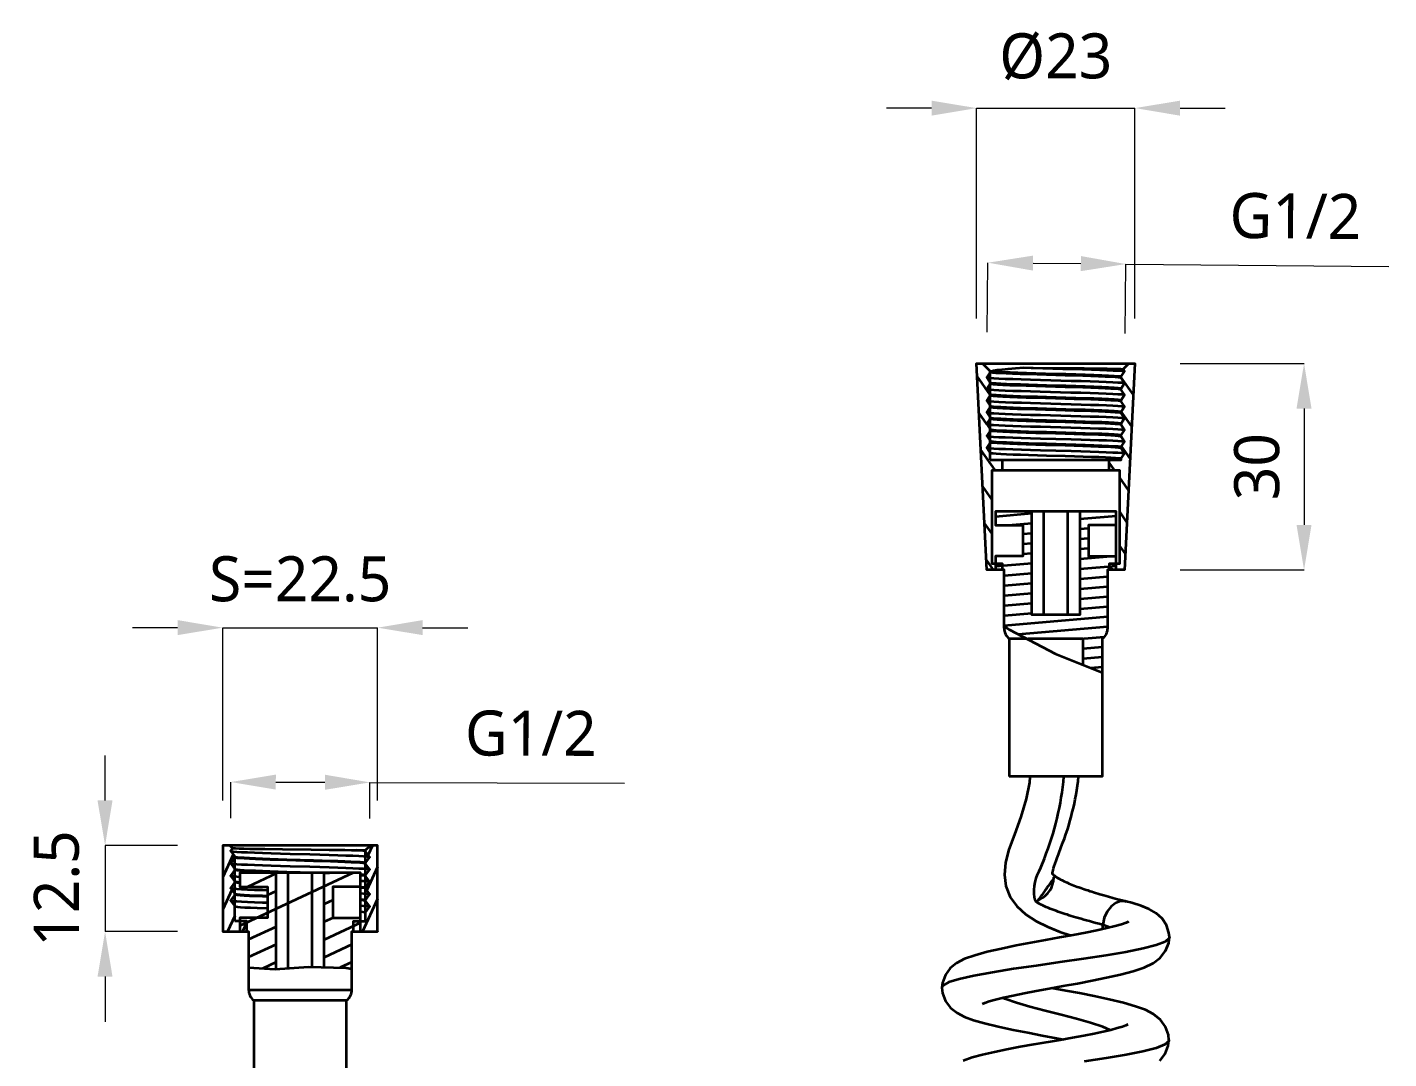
# Model space of a CAD drawing. Extents: x 0 to 651, y -1108 to -631.
# Drawn here: x 164.1 to 285, y -932.7 to -841.2 of the extents above; entities that cross this region are included whole.
import ezdxf

# ---------------------------------------------------------------- set-up
doc = ezdxf.new("R2010")
doc.units = 0
doc.header["$LTSCALE"] = 10
doc.header["$MEASUREMENT"] = 0
doc.header["$PDMODE"] = 3
doc.header["$PDSIZE"] = -10
doc.layers.get('0').update_dxf_attribs({"linetype": 'CONTINUOUS'})
doc.layers.get('DEFPOINTS').update_dxf_attribs({"linetype": 'CONTINUOUS'})
doc.styles.add('Daelim Dimension', font='NanumGothic.ttf')
doc.dimstyles.new('DEFAULT', dxfattribs={"dimscale": 2, "dimtxt": 2, "dimasz": 2, "dimexe": 0, "dimexo": 2, "dimgap": 1, "dimtad": 1, "dimdec": 0, "dimzin": 9, "dimdsep": 46, "dimtxsty": 'Daelim Dimension', "dimcen": 0.5, "dimclrd": 5, "dimclre": 5, "dimclrt": 256, "dimadec": 1, "dimazin": 0, "dimtfac": 1, "dimtdec": 0, "dimtix": 1, "dimtmove": 0, "dimatfit": 3, "dimfxl": 0, "dimtolj": 1, "dimtzin": 1, "dimlwd": 9, "dimlwe": 9, "dimarcsym": 0})

# ---------------------------------------------------------------- blocks, each defined once
blk = doc.blocks.new('*D19')
at = {"color": 5, "linetype": 'ByBlock', "lineweight": 9, "ltscale": 0.5}
for p, q in [((171.01, -909.77), (171.01, -905.77)), ((177.45, -913.77), (171.01, -913.77)), ((171.01, -913.77), (171.01, -921.41)), ((177.45, -921.41), (171.01, -921.41)), ((171.01, -925.41), (171.01, -929.41))]:
    blk.add_line(p, q, dxfattribs=at)
at = {"color": 5, "ltscale": 0.5}
for points in [[(170.34, -909.77), (171.67, -909.77), (171.01, -913.77)], [(170.34, -925.41), (171.67, -925.41), (171.01, -921.41)]]:
    blk.add_solid(points, dxfattribs=at)
at = {"layer": 'DEFPOINTS', "color": 0, "ltscale": 0.5}
for p in [(181.45, -913.77), (171.01, -921.41), (181.45, -921.41)]:
    blk.add_point(p, dxfattribs=at)
at = {"ltscale": 0.5, "insert": (166.72, -917.59), "char_height": 4, "attachment_point": 5, "rotation": 90, "style": 'Daelim Dimension'}
blk.add_mtext('\\A1;12.5', dxfattribs=at)
blk = doc.blocks.new('*D20')
at = {"color": 5, "linetype": 'ByBlock', "lineweight": 9, "ltscale": 0.5}
for p, q in [((177.45, -894.44), (173.45, -894.44)), ((181.45, -909.77), (181.45, -894.44)), ((181.45, -894.44), (195.2, -894.44)), ((195.2, -909.77), (195.2, -894.44)), ((199.2, -894.44), (203.2, -894.44))]:
    blk.add_line(p, q, dxfattribs=at)
at = {"color": 5, "ltscale": 0.5}
for points in [[(177.45, -893.77), (177.45, -895.1), (181.45, -894.44)], [(199.2, -893.77), (199.2, -895.1), (195.2, -894.44)]]:
    blk.add_solid(points, dxfattribs=at)
at = {"layer": 'DEFPOINTS', "color": 0, "ltscale": 0.5}
for p in [(195.2, -894.44), (181.45, -913.77), (195.2, -913.77)]:
    blk.add_point(p, dxfattribs=at)
at = {"ltscale": 0.5, "insert": (188.33, -890.14), "char_height": 4, "attachment_point": 5, "style": 'Daelim Dimension'}
blk.add_mtext('\\A1;S=22.5', dxfattribs=at)
blk = doc.blocks.new('*D21')
at = {"color": 5, "linetype": 'ByBlock', "lineweight": 9, "ltscale": 0.5}
for p, q in [((182.16, -911.35), (182.17, -908.14)), ((186.17, -908.15), (190.52, -908.16)), ((194.51, -911.39), (194.52, -908.17)), ((194.52, -908.17), (217.12, -908.24))]:
    blk.add_line(p, q, dxfattribs=at)
at = {"color": 5, "ltscale": 0.5}
for points in [[(186.17, -907.48), (186.16, -908.81), (182.17, -908.14)], [(190.52, -907.49), (190.52, -908.83), (194.52, -908.17)]]:
    blk.add_solid(points, dxfattribs=at)
at = {"layer": 'DEFPOINTS', "color": 0, "ltscale": 0.5}
for p in [(194.52, -908.17), (182.14, -915.35), (194.5, -915.39)]:
    blk.add_point(p, dxfattribs=at)
at = {"ltscale": 0.5, "insert": (208.8, -903.83), "char_height": 4, "attachment_point": 5, "rotation": 359.8208, "style": 'Daelim Dimension'}
blk.add_mtext('\\A1;G1/2', dxfattribs=at)
blk = doc.blocks.new('*D0')
at = {"color": 5, "linetype": 'ByBlock', "lineweight": 9, "ltscale": 0.5}
for p, q in [((266.43, -870.99), (277.44, -870.99)), ((277.44, -874.99), (277.44, -885.32)), ((266.43, -889.32), (277.44, -889.32))]:
    blk.add_line(p, q, dxfattribs=at)
at = {"color": 5, "ltscale": 0.5}
for points in [[(276.77, -874.99), (278.1, -874.99), (277.44, -870.99)], [(276.77, -885.32), (278.1, -885.32), (277.44, -889.32)]]:
    blk.add_solid(points, dxfattribs=at)
at = {"layer": 'DEFPOINTS', "color": 0, "ltscale": 0.5}
for p in [(262.43, -870.99), (262.43, -889.32), (277.44, -889.32)]:
    blk.add_point(p, dxfattribs=at)
at = {"ltscale": 0.5, "insert": (273.26, -880.15), "char_height": 4, "attachment_point": 5, "rotation": 90, "style": 'Daelim Dimension'}
blk.add_mtext('\\A1;30', dxfattribs=at)
blk = doc.blocks.new('*D1')
at = {"color": 5, "linetype": 'ByBlock', "lineweight": 9, "ltscale": 0.5}
for p, q in [((244.37, -848.33), (240.37, -848.33)), ((248.37, -866.99), (248.37, -848.33)), ((248.37, -848.33), (262.43, -848.33)), ((262.43, -866.99), (262.43, -848.33)), ((266.43, -848.33), (270.43, -848.33))]:
    blk.add_line(p, q, dxfattribs=at)
at = {"color": 5, "ltscale": 0.5}
for points in [[(244.37, -847.67), (244.37, -849), (248.37, -848.33)], [(266.43, -847.67), (266.43, -849), (262.43, -848.33)]]:
    blk.add_solid(points, dxfattribs=at)
at = {"layer": 'DEFPOINTS', "color": 0, "ltscale": 0.5}
for p in [(262.43, -848.33), (248.37, -870.99), (262.43, -870.99)]:
    blk.add_point(p, dxfattribs=at)
at = {"ltscale": 0.5, "insert": (255.4, -843.78), "char_height": 4, "attachment_point": 5, "style": 'Daelim Dimension'}
blk.add_mtext('\\A1;%%C23', dxfattribs=at)
blk = doc.blocks.new('*D2')
at = {"color": 5, "linetype": 'ByBlock', "lineweight": 9, "ltscale": 0.5}
for p, q in [((249.32, -868.22), (249.38, -862.05)), ((253.38, -862.09), (257.63, -862.13)), ((261.56, -868.34), (261.62, -862.17)), ((261.62, -862.17), (284.96, -862.4))]:
    blk.add_line(p, q, dxfattribs=at)
at = {"color": 5, "ltscale": 0.5}
for points in [[(253.39, -861.42), (253.38, -862.75), (249.38, -862.05)], [(257.63, -861.46), (257.62, -862.8), (261.62, -862.17)]]:
    blk.add_solid(points, dxfattribs=at)
at = {"layer": 'DEFPOINTS', "color": 0, "ltscale": 0.5}
for p in [(261.62, -862.17), (249.28, -872.22), (261.52, -872.34)]:
    blk.add_point(p, dxfattribs=at)
at = {"ltscale": 0.5, "insert": (276.67, -857.93), "char_height": 4, "attachment_point": 5, "rotation": 359.4348, "style": 'Daelim Dimension'}
blk.add_mtext('\\A1;G1/2', dxfattribs=at)

msp = doc.modelspace()

# ---------------------------------------------------------------- linework, layer by layer
at = {"color": 0, "linetype": 'Continuous', "lineweight": 35}
for points in [[(251.08, -894.48), (250.81, -894.48), (250.81, -889.32), (249.29, -889.32), (248.37, -870.99), (262.43, -870.99), (261.51, -889.32), (259.98, -889.32), (259.98, -894.48, -0.227733), (259.52, -895.43), (259.52, -907.66), (251.27, -907.66)], [(255.11, -916.3), (255.18, -916.36), (255.28, -916.44), (255.41, -916.54), (255.55, -916.63), (255.68, -916.71), (255.82, -916.78), (255.96, -916.86), (256.11, -916.93), (256.26, -917), (256.41, -917.07), (256.56, -917.13), (256.71, -917.19), (256.86, -917.25), (257.01, -917.31), (257.16, -917.37), (257.31, -917.43), (257.46, -917.48), (257.62, -917.54), (257.77, -917.59), (257.93, -917.65), (258.09, -917.7), (258.25, -917.75), (258.42, -917.81), (258.59, -917.86), (258.76, -917.92), (258.94, -917.97), (259.12, -918.02), (259.3, -918.08), (259.68, -918.19), (260.07, -918.3), (260.47, -918.41), (260.88, -918.52), (261.29, -918.63), (261.64, -918.73), (261.56, -918.71), (261.14, -918.72), (260.71, -918.88), (260.31, -919.19), (259.97, -919.63), (259.71, -920.19), (259.57, -920.8), (259.56, -920.81), (259.25, -920.73), (258.95, -920.65), (258.67, -920.58), (258.39, -920.5), (258.13, -920.43), (257.88, -920.36), (257.64, -920.29), (257.41, -920.22), (257.19, -920.16), (256.98, -920.09), (256.78, -920.03), (256.59, -919.97), (256.4, -919.91), (256.23, -919.86), (256.15, -919.83, -0.01807), (254.71, -919.31), (254.63, -919.28), (254.56, -919.24), (254.49, -919.22), (254.43, -919.19), (254.37, -919.16), (254.32, -919.14), (254.27, -919.11), (254.22, -919.09), (254.18, -919.07), (254.14, -919.05), (254.11, -919.04), (254.07, -919.02), (254.05, -919.01), (254.02, -918.99), (254, -918.98), (253.98, -918.97), (253.96, -918.96), (253.89, -918.92), (253.84, -918.89), (253.8, -918.87), (253.77, -918.85), (253.74, -918.83), (253.72, -918.81), (253.71, -918.8), (253.7, -918.79), (253.69, -918.79), (253.69, -918.78), (253.68, -918.78), (253.68, -918.78), (253.66, -918.77), (253.65, -918.76), (253.64, -918.75), (253.63, -918.73), (253.62, -918.72), (253.61, -918.69), (253.61, -918.68), (253.6, -918.67), (253.6, -918.66), (253.59, -918.64), (253.58, -918.63), (253.58, -918.61), (253.57, -918.59), (253.56, -918.57), (253.55, -918.54), (253.54, -918.52), (253.54, -918.49), (253.53, -918.46), (253.52, -918.43), (253.51, -918.39, -0.158339), (254.08, -915.73), (254.39, -914.92, 0.073585), (256.12, -907.66)], [(255.11, -916.32), (255.11, -916.33), (255.11, -916.33), (255.11, -916.31), (255.11, -916.26), (255.12, -916.19), (255.14, -916.08), (255.17, -915.95), (255.21, -915.79), (255.27, -915.6), (255.34, -915.38), (255.43, -915.13), (255.52, -914.86), (255.64, -914.56), (255.89, -913.89, 0.066525), (257.43, -907.66)]]:
    msp.add_lwpolyline(points, format="xyb", dxfattribs=at)
for points in [[(248.91, -870.99), (249.59, -871.67), (249.7, -871.67), (249.88, -871.62), (250.19, -871.57), (250.63, -871.52), (251.17, -871.46), (251.82, -871.41), (252.56, -871.36), (253.23, -871.37), (256.26, -871.4), (257.91, -871.42), (258.66, -871.43), (259.34, -871.44), (259.95, -871.45), (260.45, -871.46), (260.86, -871.47), (261.15, -871.48), (261.32, -871.49), (261.38, -871.5)], [(249.59, -879.54), (261.2, -879.54), (261.2, -879.43), (261.51, -878.98), (261.2, -878.52), (261.2, -878.39), (261.51, -877.94), (261.2, -877.48), (261.2, -877.35), (261.51, -876.9), (261.2, -876.44), (261.2, -876.32), (261.51, -875.86), (261.2, -875.4), (261.2, -875.28), (261.51, -874.82), (261.2, -874.36), (261.2, -874.24), (261.51, -873.78), (261.2, -873.32), (261.2, -873.2), (261.51, -872.74), (261.2, -872.28), (261.2, -872.16), (261.51, -871.7), (261.38, -871.5), (261.89, -870.99)], [(252.56, -871.36), (253.39, -871.39), (254.26, -871.41), (256.04, -871.46), (256.92, -871.48), (257.77, -871.51), (258.57, -871.53), (259.3, -871.56), (259.94, -871.58), (260.49, -871.61), (260.93, -871.63), (261.25, -871.65), (261.45, -871.68), (261.51, -871.7)], [(249.59, -873.79), (248.43, -872.13)], [(261.2, -872.28), (261.14, -872.26), (260.97, -872.24), (260.68, -872.21), (260.27, -872.19), (259.77, -872.17), (259.18, -872.14), (258.52, -872.12), (257.8, -872.1), (257.03, -872.07), (256.22, -872.05), (254.57, -872), (253.75, -871.98), (252.96, -871.95), (252.23, -871.93), (251.57, -871.91), (250.99, -871.88), (250.5, -871.86), (250.11, -871.84), (249.82, -871.81), (249.65, -871.79), (249.59, -871.77), (249.28, -872.22), (249.59, -872.68)], [(249.29, -872.23), (249.35, -872.25), (249.55, -872.27), (249.89, -872.3), (250.35, -872.32), (250.92, -872.35), (251.59, -872.37), (252.34, -872.4), (253.17, -872.42), (254.04, -872.45), (256.76, -872.52), (257.64, -872.54), (258.46, -872.57), (259.21, -872.59), (259.88, -872.62), (260.45, -872.64), (260.91, -872.67), (261.24, -872.69), (261.44, -872.72), (261.51, -872.74)], [(249.7, -871.67), (249.93, -871.7), (250.29, -871.72), (250.77, -871.75), (251.36, -871.77), (252.04, -871.8), (252.8, -871.82), (253.63, -871.85), (254.5, -871.87), (256.3, -871.92), (257.18, -871.95), (258.02, -871.98), (258.79, -872), (259.48, -872.03), (260.09, -872.05), (260.57, -872.08), (260.92, -872.11), (261.13, -872.13), (261.2, -872.16)], [(262.29, -873.78), (261.2, -872.23)], [(261.2, -873.32), (261.14, -873.3), (260.97, -873.28), (260.68, -873.25), (260.28, -873.23), (259.77, -873.21), (259.18, -873.18), (258.52, -873.16), (257.8, -873.14), (257.03, -873.11), (256.22, -873.09), (254.5, -873.04), (253.62, -873.01), (252.78, -872.99), (252.01, -872.96), (251.31, -872.94), (250.71, -872.91), (250.23, -872.88), (249.88, -872.86), (249.66, -872.83), (249.59, -872.8), (249.28, -873.26), (249.59, -873.72)], [(249.29, -873.26), (249.35, -873.29), (249.56, -873.31), (249.89, -873.33), (250.34, -873.36), (250.91, -873.39), (251.58, -873.41), (252.33, -873.43), (253.15, -873.46), (254.02, -873.48), (256.74, -873.56), (257.62, -873.58), (258.45, -873.61), (259.2, -873.63), (259.87, -873.66), (260.45, -873.68), (260.91, -873.71), (261.24, -873.73), (261.44, -873.76), (261.51, -873.78)], [(249.59, -872.68), (249.65, -872.7), (249.83, -872.73), (250.12, -872.75), (250.52, -872.77), (251.03, -872.8), (251.62, -872.82), (252.27, -872.84), (252.99, -872.87), (253.77, -872.89), (254.58, -872.92), (256.3, -872.96), (257.18, -872.99), (258.02, -873.02), (258.79, -873.04), (259.48, -873.07), (260.09, -873.09), (260.57, -873.12), (260.92, -873.15), (261.13, -873.17), (261.2, -873.2)], [(249.59, -873.72), (249.65, -873.74), (249.83, -873.77), (250.12, -873.79), (250.52, -873.81), (251.02, -873.84), (251.62, -873.86), (252.27, -873.88), (252.99, -873.91), (253.77, -873.93), (254.58, -873.95), (256.3, -874), (257.18, -874.03), (258.02, -874.06), (258.79, -874.08), (259.48, -874.11), (260.09, -874.13), (260.57, -874.16), (260.92, -874.19), (261.13, -874.21), (261.2, -874.24)], [(261.2, -874.36), (261.14, -874.34), (260.97, -874.32), (260.68, -874.29), (260.28, -874.27), (259.77, -874.24), (259.18, -874.22), (258.52, -874.2), (257.8, -874.17), (257.03, -874.15), (256.22, -874.13), (254.5, -874.08), (253.62, -874.05), (252.78, -874.03), (252.01, -874), (251.31, -873.97), (250.71, -873.95), (250.23, -873.92), (249.88, -873.9), (249.66, -873.87), (249.59, -873.84), (249.28, -874.3), (249.59, -874.76)], [(261.2, -875.4), (261.14, -875.38), (260.97, -875.35), (260.68, -875.33), (260.27, -875.31), (259.77, -875.28), (259.18, -875.26), (258.52, -875.24), (257.8, -875.21), (257.03, -875.19), (256.22, -875.17), (255.4, -875.14), (254.5, -875.12), (253.61, -875.09), (252.77, -875.06), (252.01, -875.04), (251.31, -875.01), (250.71, -874.99), (250.23, -874.96), (249.88, -874.93), (249.66, -874.91), (249.59, -874.88), (249.28, -875.34), (249.59, -875.8)], [(249.29, -874.3), (249.35, -874.33), (249.56, -874.35), (249.89, -874.37), (250.35, -874.4), (250.93, -874.42), (251.6, -874.45), (252.35, -874.47), (253.17, -874.5), (254.05, -874.52), (256.77, -874.6), (257.65, -874.62), (258.47, -874.65), (259.22, -874.67), (259.89, -874.7), (260.46, -874.72), (260.91, -874.75), (261.24, -874.77), (261.44, -874.79), (261.51, -874.82)], [(249.59, -874.76), (249.65, -874.78), (249.83, -874.8), (250.12, -874.83), (250.52, -874.85), (251.03, -874.88), (251.62, -874.9), (252.27, -874.92), (252.99, -874.95), (253.77, -874.97), (254.58, -874.99), (256.3, -875.04), (257.18, -875.07), (258.02, -875.09), (258.79, -875.12), (259.48, -875.15), (260.09, -875.17), (260.57, -875.2), (260.92, -875.22), (261.13, -875.25), (261.2, -875.28)], [(249.29, -876.39), (248.59, -875.39)], [(261.2, -876.44), (261.14, -876.42), (260.97, -876.39), (260.68, -876.37), (260.27, -876.35), (259.77, -876.32), (259.18, -876.3), (258.52, -876.28), (257.8, -876.25), (257.03, -876.23), (256.22, -876.2), (254.5, -876.16), (253.62, -876.13), (252.78, -876.1), (252.01, -876.08), (251.31, -876.05), (250.71, -876.03), (250.23, -876), (249.88, -875.97), (249.66, -875.95), (249.59, -875.92), (249.28, -876.38), (249.59, -876.83)], [(249.29, -875.34), (249.35, -875.36), (249.55, -875.39), (249.89, -875.41), (250.34, -875.44), (250.91, -875.46), (251.57, -875.49), (252.32, -875.51), (253.15, -875.54), (254.04, -875.56), (256.75, -875.64), (257.63, -875.66), (258.46, -875.69), (259.21, -875.71), (259.88, -875.73), (260.45, -875.76), (260.91, -875.78), (261.24, -875.81), (261.44, -875.83), (261.51, -875.86)], [(249.59, -875.8), (249.65, -875.82), (249.83, -875.84), (250.12, -875.87), (250.52, -875.89), (251.03, -875.91), (251.62, -875.94), (252.27, -875.96), (252.99, -875.98), (253.77, -876.01), (254.58, -876.03), (256.3, -876.08), (257.18, -876.11), (258.02, -876.13), (258.79, -876.16), (259.48, -876.18), (260.08, -876.21), (260.57, -876.24), (260.92, -876.26), (261.13, -876.29), (261.2, -876.32)], [(262.15, -876.6), (261.21, -875.26)], [(261.2, -877.48), (261.14, -877.46), (260.97, -877.43), (260.68, -877.41), (260.28, -877.39), (259.77, -877.36), (259.18, -877.34), (258.52, -877.31), (257.8, -877.29), (257.03, -877.27), (256.22, -877.24), (254.5, -877.19), (253.62, -877.17), (252.78, -877.14), (252.01, -877.12), (251.31, -877.09), (250.71, -877.06), (250.23, -877.04), (249.88, -877.01), (249.66, -876.99), (249.59, -876.96), (249.28, -877.42), (249.59, -877.87)], [(249.29, -876.38), (249.35, -876.4), (249.55, -876.43), (249.88, -876.45), (250.34, -876.48), (250.92, -876.5), (251.58, -876.53), (252.33, -876.55), (253.15, -876.58), (254.03, -876.6), (256.74, -876.67), (257.62, -876.7), (258.44, -876.72), (259.2, -876.75), (259.87, -876.77), (260.45, -876.8), (260.91, -876.82), (261.24, -876.85), (261.44, -876.87), (261.51, -876.89)], [(249.29, -877.42), (249.35, -877.44), (249.55, -877.47), (249.88, -877.49), (250.34, -877.52), (250.92, -877.54), (251.59, -877.57), (252.33, -877.59), (253.16, -877.61), (254.04, -877.64), (256.76, -877.71), (257.64, -877.74), (258.46, -877.76), (259.22, -877.79), (259.89, -877.81), (260.45, -877.84), (260.91, -877.86), (261.24, -877.89), (261.44, -877.91), (261.51, -877.93)], [(249.59, -876.84), (249.65, -876.86), (249.83, -876.88), (250.12, -876.91), (250.52, -876.93), (251.02, -876.95), (251.62, -876.98), (252.27, -877), (252.99, -877.02), (253.77, -877.05), (254.58, -877.07), (256.3, -877.12), (257.18, -877.15), (258.02, -877.17), (258.79, -877.2), (259.48, -877.22), (260.09, -877.25), (260.57, -877.28), (260.92, -877.3), (261.13, -877.33), (261.2, -877.35)], [(261.2, -878.52), (261.14, -878.49), (260.97, -878.47), (260.68, -878.45), (260.28, -878.42), (259.77, -878.4), (259.18, -878.38), (258.52, -878.35), (257.8, -878.33), (257.03, -878.31), (256.22, -878.28), (254.5, -878.23), (253.62, -878.21), (252.78, -878.18), (252.01, -878.16), (251.31, -878.13), (250.71, -878.1), (250.23, -878.08), (249.88, -878.05), (249.66, -878.03), (249.59, -878), (249.28, -878.46), (249.59, -878.91)], [(249.29, -878.46), (249.35, -878.48), (249.56, -878.51), (249.89, -878.53), (250.35, -878.56), (250.93, -878.58), (251.6, -878.61), (252.35, -878.63), (253.17, -878.65), (254.04, -878.68), (256.76, -878.75), (257.63, -878.78), (258.45, -878.8), (259.21, -878.83), (259.88, -878.85), (260.45, -878.88), (260.91, -878.9), (261.24, -878.93), (261.44, -878.95), (261.51, -878.97)], [(249.59, -877.88), (249.65, -877.9), (249.83, -877.92), (250.12, -877.94), (250.52, -877.97), (251.02, -877.99), (251.61, -878.02), (252.27, -878.04), (252.99, -878.06), (253.77, -878.09), (254.58, -878.11), (256.3, -878.16), (257.18, -878.19), (258.02, -878.21), (258.79, -878.24), (259.48, -878.26), (260.09, -878.29), (260.57, -878.32), (260.92, -878.34), (261.13, -878.37), (261.2, -878.39)], [(262, -879.42), (261.24, -878.33)], [(250.02, -880.46), (248.75, -878.65)], [(249.59, -878.92), (249.65, -878.94), (249.83, -878.96), (250.12, -878.98), (250.52, -879.01), (251.03, -879.03), (251.62, -879.06), (252.27, -879.08), (252.99, -879.1), (253.77, -879.13), (254.58, -879.15), (256.22, -879.2), (257.05, -879.22), (257.84, -879.24), (258.57, -879.27), (259.22, -879.29), (259.81, -879.31), (260.3, -879.34), (260.69, -879.36), (260.97, -879.39), (261.15, -879.41), (261.2, -879.43)], [(250.66, -880.46), (250.66, -879.54)], [(260.13, -880.46), (260.13, -879.54)], [(260.61, -880.46), (260.13, -879.78)], [(250.66, -889.32), (250.66, -888.77), (249.74, -888.77), (249.74, -880.46), (261.05, -880.46), (261.05, -888.77), (260.13, -888.77), (260.13, -889.32)], [(249.74, -883.09), (248.92, -881.9)], [(261.86, -882.25), (261.05, -881.09)], [(260.75, -889.32), (260.75, -884.13), (250.05, -884.13), (250.05, -885.35), (252.49, -885.35), (252.49, -888.1), (250.05, -888.1), (250.05, -889.32)], [(250.05, -884.56), (253.26, -884.28)], [(257.54, -884.13), (257.54, -893.29), (253.26, -893.29), (253.26, -884.13)], [(254.33, -893.29), (254.33, -884.13)], [(256.47, -893.29), (256.47, -884.13)], [(257.54, -884.79), (260.75, -884.51)], [(261.72, -885.07), (261.05, -884.11)], [(249.74, -886.11), (249.08, -885.16)], [(251.16, -885.35), (253.26, -885.17)], [(257.54, -885.68), (258.3, -885.61)], [(260.75, -885.35), (258.3, -885.35), (258.3, -888.1), (260.75, -888.1)], [(252.49, -886.12), (253.26, -886.05)], [(252.49, -887.01), (253.26, -886.94)], [(257.54, -886.57), (258.3, -886.5)], [(250.05, -888.11), (250.14, -888.1)], [(252.49, -887.89), (253.26, -887.83)], [(257.54, -887.45), (258.3, -887.39)], [(257.54, -888.34), (260.28, -888.1)], [(261.58, -887.89), (261.05, -887.14)], [(249.87, -889.32), (249.24, -888.42)], [(250.05, -888.99), (253.26, -888.71)], [(257.54, -889.23), (260.75, -888.95)], [(260.46, -889.32), (260.13, -888.85)], [(250.81, -889.81), (253.26, -889.6)], [(250.81, -890.7), (253.26, -890.49)], [(257.54, -890.11), (259.98, -889.9)], [(250.81, -891.59), (253.26, -891.37)], [(257.54, -891), (259.98, -890.79)], [(257.54, -891.89), (259.98, -891.67)], [(250.81, -892.48), (253.26, -892.26)], [(257.54, -892.77), (259.98, -892.56)], [(250.81, -893.36), (253.26, -893.15)], [(250.81, -894.25), (259.98, -893.45)], [(250.81, -894.28), (251.25, -894.6), (255.39, -896.77), (259.52, -898.42)], [(252.07, -895.03), (259.98, -894.33)], [(252.85, -895.43), (251.27, -895.43), (251.27, -907.66)], [(257.84, -897.75), (257.84, -895.43), (252.95, -895.43), (252.95, -895.49)], [(257.57, -895.43), (259.71, -895.25)], [(257.84, -896.3), (259.52, -896.15)], [(257.84, -897.18), (259.52, -897.04)], [(258.5, -898.01), (259.52, -897.92)], [(253.11, -907.67), (253.06, -908.17), (252.77, -909.63), (252.3, -911.23), (251.73, -912.8), (251.24, -914.14), (250.94, -915.29), (250.84, -916.37), (250.97, -917.39), (251.35, -918.35), (251.95, -919.17), (252.74, -919.89), (253.66, -920.48), (254.68, -920.98), (255.77, -921.42), (256.76, -921.76)], [(182.39, -914.58), (181.45, -916.59)], [(182.09, -913.77), (182.33, -914), (182.14, -914.25), (182.52, -914.76)], [(194.13, -915.38), (194.08, -915.36), (193.92, -915.34), (193.66, -915.32), (193.3, -915.29), (192.84, -915.27), (192.29, -915.24), (191.68, -915.22), (191.01, -915.2), (190.28, -915.17), (189.51, -915.15), (187.15, -915.08), (186.38, -915.05), (185.65, -915.03), (184.98, -915.01), (184.37, -914.98), (183.82, -914.96), (183.37, -914.93), (183, -914.91), (182.74, -914.89), (182.58, -914.86), (182.52, -914.84), (182.14, -915.35), (182.52, -915.86)], [(182.15, -914.25), (182.21, -914.27), (182.39, -914.3), (182.7, -914.32), (183.12, -914.35), (183.65, -914.37), (184.27, -914.4), (184.98, -914.42), (185.75, -914.45), (186.58, -914.47), (187.44, -914.5), (189.2, -914.55), (190.06, -914.57), (190.9, -914.6), (191.67, -914.62), (192.37, -914.65), (193, -914.67), (193.53, -914.7), (193.95, -914.72), (194.26, -914.75), (194.45, -914.77), (194.51, -914.79)], [(182.33, -914), (182.4, -914.01), (182.59, -914.02), (182.91, -914.03), (183.33, -914.04), (183.87, -914.06), (184.49, -914.07), (185.19, -914.08), (186.76, -914.1), (189.3, -914.13), (190.91, -914.15), (191.64, -914.16), (192.3, -914.17), (192.88, -914.19), (193.35, -914.2)], [(182.52, -914.76), (182.57, -914.78), (182.74, -914.8), (183, -914.83), (183.36, -914.85), (183.82, -914.88), (184.36, -914.9), (184.97, -914.92), (185.64, -914.95), (186.38, -914.97), (187.14, -915), (189.5, -915.07), (190.27, -915.09), (191, -915.12), (191.68, -915.14), (192.29, -915.16), (192.83, -915.19), (193.29, -915.21), (193.65, -915.23), (193.92, -915.26), (194.08, -915.28), (194.13, -915.31), (194.51, -914.8), (194.13, -914.29)], [(194.13, -914.28), (194.08, -914.26), (193.93, -914.24), (193.69, -914.22), (193.35, -914.2), (194.13, -914.2), (194.56, -913.77)], [(194.75, -913.77), (194.36, -914.6)], [(188.33, -916.21), (187.15, -916.18), (186.38, -916.15), (185.65, -916.13), (184.98, -916.11), (184.37, -916.08), (183.82, -916.06), (183.36, -916.03), (183, -916.01), (182.74, -915.99), (182.58, -915.96), (182.52, -915.94), (182.14, -916.45), (182.52, -916.96)], [(182.15, -915.35), (182.21, -915.37), (182.39, -915.4), (182.7, -915.42), (183.11, -915.45), (183.64, -915.47), (184.27, -915.5), (184.98, -915.52), (185.75, -915.55), (186.58, -915.57), (187.44, -915.6), (189.2, -915.65), (190.06, -915.67), (190.9, -915.7), (191.67, -915.72), (192.37, -915.75), (193, -915.77), (193.53, -915.8), (193.95, -915.82), (194.26, -915.85), (194.45, -915.87), (194.51, -915.89)], [(182.52, -915.86), (182.57, -915.88), (182.74, -915.9), (183, -915.93), (183.36, -915.95), (183.82, -915.98), (184.36, -916), (184.97, -916.02), (185.64, -916.05), (186.38, -916.07), (187.14, -916.1), (189.5, -916.17), (190.47, -916.2), (190.94, -916.21)], [(193.67, -916.34), (193.92, -916.36), (194.08, -916.38), (194.13, -916.41), (194.51, -915.9), (194.13, -915.39)], [(195.2, -915.66), (194.24, -917.73)], [(182.98, -917.11), (182.74, -917.09), (182.58, -917.06), (182.52, -917.04), (182.14, -917.55), (182.52, -918.06)], [(182.15, -916.45), (182.21, -916.47), (182.39, -916.5), (182.7, -916.52), (182.98, -916.54)], [(182.52, -916.96), (182.57, -916.98), (182.74, -917), (182.98, -917.03)], [(193.67, -921.41), (193.67, -916.21), (182.98, -916.21), (182.98, -917.44), (185.42, -917.44), (185.42, -920.19), (182.98, -920.19), (182.98, -921.41)], [(186.19, -916.26), (183.67, -917.44)], [(186.19, -924.76), (186.19, -916.21)], [(187.26, -924.67), (187.26, -916.21)], [(189.4, -924.54), (189.4, -916.21)], [(190.47, -924.57), (190.47, -916.21)], [(194.13, -916.48), (194.08, -916.46), (193.92, -916.44), (193.67, -916.42)], [(193.67, -917.44), (193.92, -917.46), (194.08, -917.48), (194.13, -917.51), (194.51, -917), (194.13, -916.49)], [(193.67, -916.91), (193.95, -916.92), (194.26, -916.95), (194.45, -916.97), (194.51, -916.99)], [(182.26, -917.71), (181.45, -919.44)], [(185.42, -918.32), (184.97, -918.31), (184.37, -918.28), (183.82, -918.26), (183.36, -918.23), (183, -918.21), (182.74, -918.19), (182.58, -918.16), (182.52, -918.14), (182.14, -918.65), (182.52, -919.16)], [(182.15, -917.55), (182.21, -917.57), (182.39, -917.6), (182.7, -917.62), (183.11, -917.65), (183.64, -917.67), (184.27, -917.7), (184.98, -917.72), (185.42, -917.74)], [(182.52, -918.06), (182.57, -918.08), (182.74, -918.1), (183, -918.13), (183.36, -918.15), (183.82, -918.18), (184.36, -918.2), (184.97, -918.22), (185.42, -918.24)], [(186.19, -917.83), (185.42, -918.19)], [(193.67, -917.44), (191.23, -917.44), (191.23, -920.19), (193.67, -920.19)], [(194.13, -917.58), (194.08, -917.56), (193.92, -917.54), (193.67, -917.52)], [(193.67, -918.54), (193.92, -918.56), (194.08, -918.58), (194.13, -918.61), (194.51, -918.1), (194.13, -917.59)], [(193.67, -918.01), (193.95, -918.02), (194.26, -918.05), (194.45, -918.07), (194.51, -918.09)], [(195.2, -918.51), (193.85, -921.41)], [(182.15, -918.65), (182.21, -918.67), (182.39, -918.7), (182.7, -918.72), (183.12, -918.75), (183.65, -918.77), (184.27, -918.8), (184.98, -918.82), (185.42, -918.84)], [(182.52, -919.16), (182.58, -919.18), (182.75, -919.21), (183.04, -919.23), (183.43, -919.26), (183.93, -919.28), (184.52, -919.31), (185.42, -919.34)], [(191.23, -918.63), (190.47, -918.98)], [(194.13, -918.68), (194.08, -918.66), (193.92, -918.64), (193.67, -918.62)], [(193.67, -919.64), (193.9, -919.66), (194.07, -919.68), (194.13, -919.71), (194.51, -919.2), (194.13, -918.69)], [(193.67, -919.11), (193.95, -919.12), (194.26, -919.15), (194.45, -919.17), (194.51, -919.19)], [(265.48, -921.91), (265.45, -921.51), (265.23, -920.84), (264.84, -920.26), (264.31, -919.79), (263.7, -919.43), (262.99, -919.14), (262.14, -918.86), (261.64, -918.73)], [(182.52, -920.01), (181.87, -921.41)], [(183.59, -921.41), (183.59, -920.49), (182.52, -920.49)], [(183.59, -920.57), (183.2, -921.41)], [(191.26, -920.19), (190.47, -920.56)], [(193.67, -920.63), (190.47, -922.13)], [(193.06, -921.41), (193.06, -920.49), (194.13, -920.49)], [(261.85, -920.53), (261.84, -920.54), (261.64, -920.63), (261.24, -920.77), (260.66, -920.93), (259.92, -921.12), (259.05, -921.31), (258.05, -921.52), (256.94, -921.73), (255.74, -921.95), (254.49, -922.18), (253.2, -922.41), (251.88, -922.66), (250.57, -922.93), (249.31, -923.21), (248.21, -923.52), (247.31, -923.84), (246.6, -924.21), (246.03, -924.67), (245.6, -925.25), (245.35, -925.96), (245.3, -926.4), (245.3, -926.4), (245.35, -926.88), (245.61, -927.58), (246.05, -928.17), (246.64, -928.63), (247.3, -928.97), (248.1, -929.27), (249.08, -929.55), (250.28, -929.84), (251.61, -930.12), (252.92, -930.38), (254.2, -930.62), (255.47, -930.86), (256.11, -930.98)], [(259.56, -920.82), (259.56, -921.2)], [(260.19, -921.05), (259.57, -920.8)], [(186.19, -920.98), (183.74, -922.12)], [(195.2, -921.37), (195.18, -921.41)], [(248.9, -927.82), (248.91, -927.81), (249.1, -927.73), (249.49, -927.6), (250.05, -927.44), (250.76, -927.26), (251.61, -927.08), (252.58, -926.88), (253.65, -926.68), (254.81, -926.46), (256.05, -926.24), (257.33, -926.01), (258.63, -925.76), (259.91, -925.5), (261.14, -925.23), (262.26, -924.93), (263.24, -924.6), (264.04, -924.21), (264.67, -923.74), (265.15, -923.13), (265.43, -922.41), (265.48, -921.91), (265.48, -921.91), (265.46, -922.01), (265.11, -922.31), (264.32, -922.62), (263.15, -922.92), (261.63, -923.23), (259.83, -923.53), (257.85, -923.84), (255.77, -924.14), (253.67, -924.44), (251.64, -924.73), (249.77, -925.03), (248.14, -925.33), (246.83, -925.62), (245.91, -925.91), (245.4, -926.2), (245.3, -926.4)], [(186.19, -922.55), (183.74, -923.69)], [(192.91, -922.56), (190.47, -923.7)], [(183.74, -924.59), (186.11, -924.76), (189.07, -924.53), (192.4, -924.63), (192.91, -924.72)], [(186.19, -924.13), (185, -924.68)], [(192.91, -924.14), (191.89, -924.61)], [(265.45, -931.04), (265.41, -930.57), (265.15, -929.85), (264.69, -929.23), (264.08, -928.75), (263.36, -928.37), (262.48, -928.05), (261.4, -927.73), (260.15, -927.43), (258.82, -927.15), (257.52, -926.89), (256.28, -926.66), (255.03, -926.43)], [(192.45, -939.74), (192.45, -927.52), (184.2, -927.52), (184.2, -939.74)], [(260.23, -930.16), (259.57, -929.87), (258.49, -929.51), (257.24, -929.16), (255.88, -928.8), (254.46, -928.44), (253.11, -928.09), (251.9, -927.74), (250.89, -927.39), (250.67, -927.29)], [(261.81, -929.66), (261.8, -929.66), (261.63, -929.74), (261.31, -929.86), (260.85, -929.99), (260.28, -930.15), (259.6, -930.31), (258.8, -930.48), (257.88, -930.66), (256.87, -930.84), (255.78, -931.04), (253.44, -931.44), (252.25, -931.65), (251.07, -931.87), (249.95, -932.1), (248.91, -932.34), (247.97, -932.6), (247.19, -932.89)], [(264.63, -932.87), (265.11, -932.26), (265.39, -931.54), (265.45, -931.03), (265.45, -931.04), (265.43, -931.13), (265.07, -931.44), (264.3, -931.75), (263.14, -932.06), (261.65, -932.36), (259.88, -932.65), (257.91, -932.95)]]:
    msp.add_lwpolyline(points, dxfattribs=at)
at = {"color": 0, "linetype": 'Continuous', "lineweight": 35, "ltscale": 0.028405}
msp.add_lwpolyline([(249.59, -879.54), (249.59, -871.67)], dxfattribs=at)
at = {"color": 0, "linetype": 'Continuous', "lineweight": 35}
msp.add_lwpolyline([(183.74, -926.57), (192.91, -926.57), (192.91, -921.41), (195.2, -921.41), (195.2, -913.77), (181.45, -913.77), (181.45, -921.41), (183.74, -921.41)], close=True, dxfattribs=at)
at = {"color": 0, "linetype": 'Continuous', "lineweight": 35, "ltscale": 0.060193}
msp.add_lwpolyline([(182.52, -920.49), (182.52, -914.76)], dxfattribs=at)
at = {"color": 0, "linetype": 'Continuous', "lineweight": 35, "ltscale": 0.03539}
msp.add_lwpolyline([(194.13, -920.49), (194.13, -914.2)], dxfattribs=at)
at = {"color": 0, "linetype": 'Continuous', "lineweight": 35, "ltscale": 0.127936}
msp.add_lwpolyline([(193.04, -916.21), (182.98, -920.9)], dxfattribs=at)
at = {"color": 0, "linetype": 'Continuous', "lineweight": 35}
msp.add_lwpolyline([(255.02, -916.96), (254.97, -917.04), (254.79, -917.28), (254.71, -917.39), (254.62, -917.51), (254.54, -917.64), (254.45, -917.75), (254.16, -918.17), (254.11, -918.24), (254.06, -918.31), (254.02, -918.38), (253.99, -918.41), (253.97, -918.44), (253.95, -918.47), (253.92, -918.5), (253.9, -918.53), (253.88, -918.56), (253.85, -918.59), (253.83, -918.62), (253.81, -918.64), (253.79, -918.67), (253.77, -918.69), (253.75, -918.71), (253.73, -918.73), (253.71, -918.75), (253.69, -918.77), (253.74, -918.73), (253.79, -918.69), (253.96, -918.57, 0.27777), (255.23, -916.63), (255.23, -916.6), (255.23, -916.59, -0.113717)], format="xyb", close=True, dxfattribs=at)
for centre, start, end in [((252.04, -894.48), 180, 231.3175), ((184.97, -926.57), 180.0002, 231.3169), ((191.69, -926.57), 308.6821, 359.9999)]:
    msp.add_arc(centre, 1.22, start, end, dxfattribs=at)

# ---------------------------------------------------------------- dimensions: what is measured, and where the dimension line sits
at = {"ltscale": 0.5}
for p1, p2, distance, text, picture, middle in [((248.37, -870.99), (262.43, -870.99), 22.65, '%%C23', '*D1', (255.4, -843.78)), ((262.43, -870.99), (262.43, -889.32), 15.01, '30', '*D0', (273.26, -880.15)), ((181.45, -913.77), (195.2, -913.77), 19.33, 'S=22.5', '*D20', (188.33, -890.14)), ((181.45, -913.77), (181.45, -921.41), -10.45, '12.5', '*D19', (166.72, -917.59))]:
    dim = msp.add_aligned_dim(p1=p1, p2=p2, distance=distance, text=text, dimstyle='DEFAULT', override={"dimdec": 1, "dimtdec": 1, "dimfxl": 1.25, "dimarcsym": 1}, dxfattribs=at)
    dim.commit()
    dim.dimension.update_dxf_attribs({"geometry": picture, "text_midpoint": middle})
for base, p1, p2, angle, picture, middle in [((261.62, -862.17), (249.28, -872.22), (261.52, -872.34), 359.4348, '*D2', (276.63, -862.32)), ((194.52, -908.17), (182.14, -915.35), (194.5, -915.39), 359.8208, '*D21', (208.79, -908.22))]:
    dim = msp.add_linear_dim(base=base, p1=p1, p2=p2, angle=angle, text='G1/2', dimstyle='DEFAULT', override={"dimdec": 1, "dimtdec": 1, "dimfxl": 1.25, "dimarcsym": 1}, dxfattribs=at)
    dim.commit()
    dim.dimension.update_dxf_attribs({"geometry": picture, "text_midpoint": middle, "dimtype": 129})

doc.saveas('drawing.dxf')
